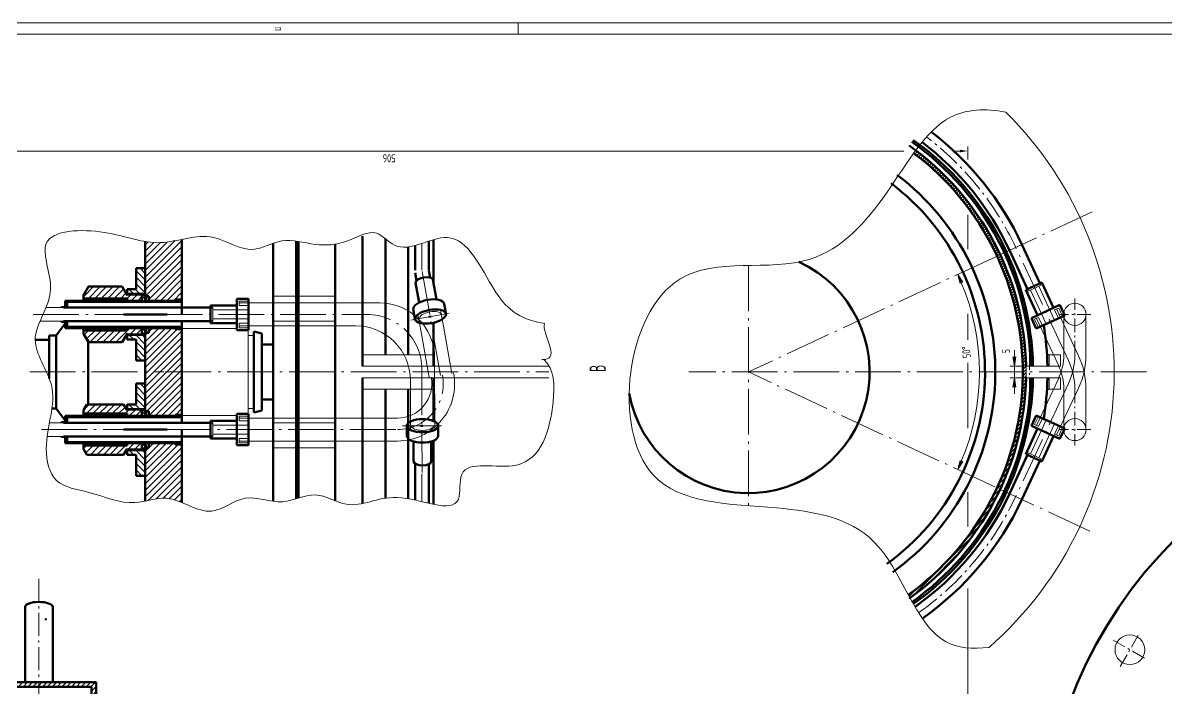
# Model space of a CAD drawing. Extents: x -414 to 4851, y -2165 to 1761.
# Drawn here: x 1320 to 1820, y -466 to -175 of the extents above; entities that cross this region are included whole.
import ezdxf
from ezdxf.enums import TextEntityAlignment as Align

# ---------------------------------------------------------------- set-up
doc = ezdxf.new("R2010")
doc.units = 0
for name, pattern in [('S-P10', [15, 10, -2, 1, -2]), ('S-P20', [27, 20, -3, 1, -3]), ('S-P6', [9.8, 6, -1.5, 0.8, -1.5])]:
    doc.linetypes.add(name, pattern=pattern)
for name, color, linetype, lineweight in [('1', 9, 'CONTINUOUS', 20), ('2', 2, 'CONTINUOUS', 50), ('DIM', 4, 'CONTINUOUS', 20), ('HATCH', 5, 'CONTINUOUS', 20)]:
    doc.layers.add(name, color=color, linetype=linetype, lineweight=lineweight)
doc.styles.add('SIMPLEX', font='simplex.shx', dxfattribs={"width": 0.7})
pattern_1 = [(315, (2235.960304667439, -57.69070978038405), (1.414213562373095, 1.414213562373095), [])]
pattern_2 = [(315, (2235.960304667439, -57.69070978038405), (0.7071067811865476, 0.7071067811865475), [])]
pattern_3 = [(315, (2235.960304667439, -7.290709780383963), (1.414213562373095, 1.414213562373095), [])]
pattern_4 = [(225, (2235.960304667439, -7.290709780383963), (1.414213562373095, -1.414213562373095), [])]
pattern_5 = [(315, (2235.960304667439, -7.290709780383963), (0.7071067811865476, 0.7071067811865475), [])]
pattern_6 = [(225, (2232.582306331256, 867.5315414522921), (1.414213562373095, -1.414213562373095), [])]
pattern_7 = [(225, (2232.582306331256, 867.5315414522921), (0.7071067811865475, -0.7071067811865476), [])]
pattern_8 = [(315, (2232.582306331256, 867.5315414522921), (0.7071067811865476, 0.7071067811865475), [])]
pattern_9 = [(225, (2232.582306331256, 867.5315414522921), (1.060660171779821, -1.060660171779821), [])]

# ---------------------------------------------------------------- blocks, each defined once
blk = doc.blocks.new('LEADR')
at = {"layer": 'DIM'}
for p, q in [((-1.170416226631389, 0.2000000000000028), (0, 0)), ((-0.9997944300187243, -0.0002412563466975826), (-1.170416226631389, 0.2000000000000028)), ((0, 0), (-1.170416226631389, -0.1999999999999886)), ((-0.4381870021173455, 0.07487712356459042), (-1.063684681848329, 0.07474016190496968)), ((0, 0), (-1, 0)), ((-1.170416226631389, -0.1999999999999886), (-0.9997944300187243, -0.0002412563466975826)), ((-0.4396274744967172, -0.07512327059271229), (-1.063870801763059, -0.07525989858129378))]:
    blk.add_line(p, q, dxfattribs=at)

msp = doc.modelspace()

# ---------------------------------------------------------------- hatches: boundary and pattern name
at = {"layer": 'HATCH'}
h = msp.add_hatch(dxfattribs=at)
h.set_pattern_fill('U', color=256, angle=225, style=0, pattern_type=0)
h.set_pattern_definition(pattern_7)
edge = h.paths.add_edge_path()
edge.add_line((1756.993777139139, -325.0267126279894), (1757.718255051511, -325.0267126279894))
edge.add_line((1757.718255051511, -325.0267126279894), (1758.494098744603, -325.0267126279894))
edge.add_arc((1637.019821632122, -327.5267126279894), 121.4999999999999, 361.1790087085996, 412.9647496018115)
edge.add_spline(control_points=[(1710.200031997259, -230.5375028626021), (1709.903880564073, -230.9375950345951), (1709.608839551864, -231.3414237011779), (1709.31473702662, -231.7486086161524)], knot_values=[407.4396525970543, 407.4396525970543, 407.4396525970543, 407.4396525970543, 408.8819799754554, 408.8819799754554, 408.8819799754554, 408.8819799754554], degree=3, periodic=0)
edge.add_arc((1637.019821632121, -327.5267126279894), 120, 361.1937484371411, 412.95388417549015, ccw=False)
h = msp.add_hatch(dxfattribs=at)
h.set_pattern_fill('U', color=256, scale=2, angle=225, style=0, pattern_type=0)
h.set_pattern_definition(pattern_6)
edge = h.paths.add_edge_path()
edge.add_spline(control_points=[(1389.214449979675, -269.4890207308564), (1386.039168036514, -270.1203890768863), (1380.533397559592, -271.2921548996997), (1375.426069634265, -270.8290828595743), (1373.214449979675, -270.4556374863225)], knot_values=[1083.200041457041, 1083.200041457041, 1083.200041457041, 1083.200041457041, 1092.685870930931, 1099.873675508591, 1099.873675508591, 1099.873675508591, 1099.873675508591], degree=3, periodic=0)
edge.add_line((1373.214449979674, -270.4556374863225), (1373.214449979675, -294.3267126279909))
edge.add_line((1373.214449979675, -294.3267126279909), (1374.714449979675, -294.3267126279909))
edge.add_line((1374.714449979675, -294.3267126279909), (1374.714449979675, -296.3267126279902))
edge.add_line((1374.714449979675, -296.3267126279902), (1386.214449979675, -296.3267126279895))
edge.add_line((1386.214449979675, -296.3267126279895), (1386.214449979675, -295.8267126279895))
edge.add_line((1386.214449979675, -295.8267126279895), (1389.214449979675, -295.8267126279895))
edge.add_line((1389.214449979675, -295.8267126279895), (1389.214449979675, -269.4890207308564))
h = msp.add_hatch(dxfattribs=at)
h.set_pattern_fill('U', color=256, scale=2, angle=315, style=0, pattern_type=0)
h.set_pattern_definition(pattern_3)
h.paths.add_polyline_path([(1369.214449979675, -291.32671262799), (1365.214449979675, -291.32671262799), (1365.214449979675, -293.8907126279898), (1366.714449979675, -293.8907126279898), (1366.714449979675, -293.32671262799), (1371.714449979675, -293.32671262799), (1371.714449979675, -293.8907126279898), (1373.214449979675, -293.8907126279898), (1373.214449979675, -282.1267126279897), (1369.214449979675, -282.1267126279897)])
h = msp.add_hatch(dxfattribs=at)
h.set_pattern_fill('U', color=256, scale=2, angle=225, style=0, pattern_type=0)
h.set_pattern_definition(pattern_4)
h.paths.add_polyline_path([(1346.214449979675, -293.8767126279897), (1346.214449979675, -295.3267126279923), (1365.214449979675, -295.3267126279909), (1365.214449979675, -296.3267126279909), (1371.714449979675, -296.3267126279909), (1371.714449979675, -293.32671262799), (1366.714449979675, -293.32671262799), (1366.714449979675, -293.8907126279898), (1365.214449979675, -293.8907126279898), (1365.214449979675, -293.8767126279897), (1363.087139582817, -290.1921029371631), (1348.341760376532, -290.1921029371631)])
h = msp.add_hatch(dxfattribs=at)
h.set_pattern_fill('U', color=256, angle=315, style=0, pattern_type=0)
h.set_pattern_definition(pattern_5)
h.paths.add_polyline_path([(1371.714449979675, -296.3267126279909), (1373.214449979675, -296.3267126279904), (1373.214449979675, -293.8907126279898), (1371.714449979675, -293.8907126279898)])
h = msp.add_hatch(dxfattribs=at)
h.set_pattern_fill('U', color=256, angle=315, style=0, pattern_type=0)
h.set_pattern_definition(pattern_8)
h.paths.add_polyline_path([(1336.636267656207, -299.3267126279895), (1339.097420162307, -299.3267126279895), (1339.097420162307, -296.8267126279923), (1338.102610228277, -296.8267126279923), (1338.102610228277, -297.3267126279895), (1338.597420162308, -297.3267126279895), (1338.597420162307, -298.8267126279895), (1336.636267656207, -298.8267126279895)])
h = msp.add_hatch(dxfattribs=at)
h.set_pattern_fill('U', color=256, angle=225, style=0, pattern_type=0)
h.set_pattern_definition(pattern_7)
h.paths.add_polyline_path([(1386.214449979675, -296.3267126279895), (1338.102610228277, -296.3267126279923), (1338.102610228277, -296.8267126279923), (1389.214449979675, -296.8267126279895), (1389.214449979675, -295.8267126279895), (1386.214449979675, -295.8267126279895)])
h = msp.add_hatch(dxfattribs=at)
h.set_pattern_fill('U', color=256, angle=315, style=0, pattern_type=0)
h.set_pattern_definition(pattern_8)
h.paths.add_polyline_path([(1338.102610228277, -307.8267126279864), (1339.097420162307, -307.8267126279864), (1339.097420162307, -305.3267126279891), (1336.636267656207, -305.3267126279891), (1336.636267656207, -305.8267126279891), (1338.597420162308, -305.8267126279891), (1338.597420162307, -307.3267126279891), (1338.102610228277, -307.3267126279891)])
h = msp.add_hatch(dxfattribs=at)
h.set_pattern_fill('U', color=256, angle=225, style=0, pattern_type=0)
h.set_pattern_definition(pattern_7)
h.paths.add_polyline_path([(1386.214449979675, -308.8267126279891), (1389.214449979675, -308.8267126279895), (1389.214449979675, -307.8267126279895), (1338.102610228277, -307.8267126279864), (1338.102610228277, -308.3267126279864), (1386.214449979675, -308.3267126279891)])
h = msp.add_hatch(dxfattribs=at)
h.set_pattern_fill('U', color=256, scale=2, angle=225, style=0, pattern_type=0)
h.set_pattern_definition(pattern_4)
h.paths.add_polyline_path([(1346.214449979675, -309.3267126279873), (1346.214449979675, -310.7767126279898), (1348.341760376532, -314.4613223188164), (1363.087139582817, -314.4613223188164), (1365.214449979675, -310.7767126279898), (1365.214449979675, -310.7627126279892), (1366.714449979675, -310.7627126279892), (1366.714449979675, -311.3267126279895), (1371.714449979675, -311.3267126279895), (1371.714449979675, -308.3267126279886), (1365.214449979675, -308.3267126279882), (1365.214449979675, -309.3267126279882)])
h = msp.add_hatch(dxfattribs=at)
h.set_pattern_fill('U', color=256, angle=315, style=0, pattern_type=0)
h.set_pattern_definition(pattern_5)
h.paths.add_polyline_path([(1371.714449979675, -310.7627126279892), (1373.214449979675, -310.7627126279892), (1373.214449979675, -308.3267126279886), (1371.714449979675, -308.3267126279886)])
h = msp.add_hatch(dxfattribs=at)
h.set_pattern_fill('U', color=256, scale=2, angle=225, style=0, pattern_type=0)
h.set_pattern_definition(pattern_6)
h.paths.add_polyline_path([(1373.214449979675, -344.726712627991), (1374.714449979675, -344.726712627991), (1374.714449979675, -346.7267126279903), (1386.214449979675, -346.7267126279896), (1386.214449979675, -346.2267126279896), (1389.214449979675, -346.2267126279896), (1389.214449979675, -308.8267126279895), (1386.214449979675, -308.8267126279891), (1386.214449979675, -308.3267126279891), (1374.714449979675, -308.3267126279884), (1374.714449979675, -310.3267126279886), (1373.214449979675, -310.3267126279886)])
h = msp.add_hatch(dxfattribs=at)
h.set_pattern_fill('U', color=256, scale=2, angle=315, style=0, pattern_type=0)
h.set_pattern_definition(pattern_3)
h.paths.add_polyline_path([(1373.214449979675, -311.3267126279895), (1372.490247845373, -311.3267126279895), (1366.714449979675, -311.3267126279895), (1366.714449979675, -310.7627126279892), (1365.222532883443, -310.7627126279892), (1365.214449979675, -310.7767126279898), (1365.214449979675, -311.3267126279895), (1365.214449979675, -313.3267126279895), (1369.214449979675, -313.3267126279895), (1369.214449979675, -322.5267126279898), (1373.214449979675, -322.5267126279898)])
h = msp.add_hatch(dxfattribs=at)
h.set_pattern_fill('U', color=256, angle=225, style=0, pattern_type=0)
h.set_pattern_definition(pattern_7)
edge = h.paths.add_edge_path()
edge.add_spline(control_points=[(1706.974221910407, -425.0273889420816), (1707.215216232494, -425.4713339034531), (1707.456404968771, -425.9137077039875), (1707.698063984242, -426.3540168410207)], knot_values=[70.7938618828928, 70.7938618828928, 70.7938618828928, 70.7938618828928, 72.20760054889509, 72.20760054889509, 72.20760054889509, 72.20760054889509], degree=3, periodic=0)
edge.add_arc((1637.019821632122, -327.5267126279898), 121.4999999999999, 305.5711817707261, 358.8209912913991)
edge.add_line((1758.494098744603, -330.0267126279925), (1758.494098744603, -325.0267126279894))
edge.add_line((1758.494098744603, -325.0267126279894), (1757.911985677555, -325.0267126279894))
edge.add_line((1757.911985677555, -325.0267126279894), (1756.99377713914, -325.0267126279894))
edge.add_arc((1637.019821632121, -327.5267126279894), 120, 305.65853376841056, 361.1937484371411, ccw=False)
h = msp.add_hatch(dxfattribs=at)
h.set_pattern_fill('U', color=256, scale=2, angle=315, style=0, pattern_type=0)
h.set_pattern_definition(pattern_1)
h.paths.add_polyline_path([(1369.214449979675, -341.7267126279901), (1365.214449979675, -341.7267126279901), (1365.214449979675, -344.2907126279899), (1366.714449979675, -344.2907126279899), (1366.714449979675, -343.7267126279901), (1371.714449979675, -343.7267126279901), (1371.714449979675, -344.2907126279899), (1373.214449979675, -344.2907126279899), (1373.214449979675, -332.5267126279898), (1369.214449979675, -332.5267126279898)])
h = msp.add_hatch(dxfattribs=at)
h.set_pattern_fill('U', color=256, scale=2, angle=225, style=0, pattern_type=0)
h.set_pattern_definition(pattern_6)
h.paths.add_polyline_path([(1346.214449979675, -344.2767126279898), (1346.214449979675, -345.7267126279924), (1365.214449979675, -345.726712627991), (1365.214449979675, -346.726712627991), (1371.714449979675, -346.7267126279905), (1371.714449979675, -343.7267126279901), (1366.714449979675, -343.7267126279901), (1366.714449979675, -344.2907126279899), (1365.214449979675, -344.2907126279899), (1365.214449979675, -344.2767126279898), (1363.742143463212, -341.7266029371629), (1347.686756496136, -341.7266029371629)])
h = msp.add_hatch(dxfattribs=at)
h.set_pattern_fill('U', color=256, angle=315, style=0, pattern_type=0)
h.set_pattern_definition(pattern_2)
h.paths.add_polyline_path([(1371.714449979675, -346.726712627991), (1373.214449979674, -346.7267126279905), (1373.214449979674, -344.2907126279899), (1371.714449979675, -344.2907126279899)])
h = msp.add_hatch(dxfattribs=at)
h.set_pattern_fill('U', color=256, angle=315, style=0, pattern_type=0)
h.set_pattern_definition(pattern_8)
h.paths.add_polyline_path([(1338.102610228277, -347.7267126279896), (1338.597420162307, -347.7267126279896), (1338.597420162307, -349.2267126279896), (1336.636267656207, -349.2267126279896), (1336.636267656207, -349.7267126279896), (1339.097420162307, -349.7267126279896), (1339.097420162307, -347.2267126279924), (1338.102610228277, -347.2267126279924)])
h = msp.add_hatch(dxfattribs=at)
h.set_pattern_fill('U', color=256, angle=225, style=0, pattern_type=0)
h.set_pattern_definition(pattern_7)
h.paths.add_polyline_path([(1386.214449979675, -346.7267126279896), (1338.102610228277, -346.7267126279924), (1338.102610228277, -347.2267126279924), (1389.214449979675, -347.2267126279896), (1389.214449979675, -346.2267126279896), (1386.214449979675, -346.2267126279896)])
h = msp.add_hatch(dxfattribs=at)
h.set_pattern_fill('U', color=256, angle=225, style=0, pattern_type=0)
h.set_pattern_definition(pattern_7)
h.paths.add_polyline_path([(1338.597420162307, -357.7267126279896), (1338.102610228277, -357.7267126279892), (1338.102610228277, -358.2267126279864), (1339.097420162307, -358.2267126279864), (1339.097420162307, -355.7267126279892), (1336.636267656207, -355.7267126279892), (1336.636267656207, -356.2267126279892), (1338.597420162307, -356.2267126279892)])
h = msp.add_hatch(dxfattribs=at)
h.set_pattern_fill('U', color=256, angle=225, style=0, pattern_type=0)
h.set_pattern_definition(pattern_7)
h.paths.add_polyline_path([(1338.102610228277, -358.7267126279864), (1386.214449979675, -358.7267126279892), (1386.214449979675, -359.2267126279892), (1389.214449979675, -359.2267126279896), (1389.214449979675, -358.2267126279896), (1338.102610228277, -358.2267126279864)])
h = msp.add_hatch(dxfattribs=at)
h.set_pattern_fill('U', color=256, scale=2, angle=225, style=0, pattern_type=0)
h.set_pattern_definition(pattern_6)
h.paths.add_polyline_path([(1347.686756496136, -363.7268223188164), (1363.742143463212, -363.7268223188164), (1365.214449979675, -361.1767126279899), (1365.214449979675, -361.1627126279893), (1369.101144033146, -361.1627126279893), (1371.714449979675, -361.1627126279893), (1371.714449979675, -358.7267126279883), (1365.214449979675, -358.7267126279883), (1365.214449979675, -359.7267126279883), (1346.214449979675, -359.7267126279874), (1346.214449979675, -361.1767126279899)])
h = msp.add_hatch(dxfattribs=at)
h.set_pattern_fill('U', color=256, angle=315, style=0, pattern_type=0)
h.set_pattern_definition(pattern_2)
h.paths.add_polyline_path([(1371.714449979675, -361.1627126279893), (1373.214449979675, -361.1627126279893), (1373.214449979675, -358.7267126279887), (1371.714449979675, -358.7267126279887)])
h = msp.add_hatch(dxfattribs=at)
h.set_pattern_fill('U', color=256, scale=2, angle=225, style=0, pattern_type=0)
h.set_pattern_definition(pattern_6)
edge = h.paths.add_edge_path()
edge.add_line((1389.214449979675, -359.2267126279897), (1386.214449979675, -359.2267126279892))
edge.add_line((1386.214449979675, -359.2267126279892), (1386.214449979675, -358.7267126279892))
edge.add_line((1386.214449979675, -358.7267126279892), (1374.714449979675, -358.7267126279885))
edge.add_line((1374.714449979675, -358.7267126279885), (1374.714449979675, -360.7267126279887))
edge.add_line((1374.714449979675, -360.7267126279887), (1373.214449979675, -360.7267126279887))
edge.add_line((1373.214449979675, -360.7267126279887), (1373.214449979675, -383.9759420050554))
edge.add_spline(control_points=[(1373.214449979676, -383.9759420050552), (1376.302972669084, -383.3323518487233), (1381.707334090508, -381.9672914928148), (1387.002436189848, -383.7642877307058), (1389.214449979675, -384.6646815944467)], knot_values=[876.2058236806216, 876.2058236806216, 876.2058236806216, 876.2058236806216, 885.5563283723311, 892.3780062813946, 892.3780062813946, 892.3780062813946, 892.3780062813946], degree=3, periodic=0)
edge.add_line((1389.214449979675, -384.6646815944467), (1389.214449979675, -359.2267126279897))
h = msp.add_hatch(dxfattribs=at)
h.set_pattern_fill('U', color=256, scale=2, angle=315, style=0, pattern_type=0)
h.set_pattern_definition(pattern_1)
h.paths.add_polyline_path([(1373.214449979675, -361.7267126279896), (1372.490247845372, -361.7267126279896), (1366.714449979675, -361.7267126279896), (1366.714449979675, -361.1627126279893), (1365.222532883443, -361.1627126279893), (1365.214449979675, -361.1767126279899), (1365.214449979675, -361.7267126279896), (1365.214449979675, -363.7267126279896), (1369.214449979675, -363.7267126279896), (1369.214449979675, -372.9267126279899), (1373.214449979675, -372.9267126279899)])
h = msp.add_hatch(dxfattribs=at)
h.set_pattern_fill('U', color=256, scale=1.5, angle=225, style=0, pattern_type=0)
h.set_pattern_definition(pattern_9)
h.paths.add_polyline_path([(1289.701967580527, -465.3252707607792), (1326.701967580527, -465.3252707607792), (1326.701967580527, -463.3252707607792), (1301.701967580527, -463.3252707607792), (1301.701967580527, -452.8252707607792), (1289.701967580527, -452.8252707607792)])
h = msp.add_hatch(dxfattribs=at)
h.set_pattern_fill('U', color=256, scale=1.5, angle=225, style=0, pattern_type=0)
h.set_pattern_definition(pattern_9)
h.paths.add_polyline_path([(1349.701967580527, -523.8252707607796), (1351.701967580527, -523.8252707607796), (1351.701967580527, -463.3252707607796), (1326.701967580527, -463.3252707607792), (1326.701967580527, -465.3252707607792), (1349.701967580527, -465.3252707607792)])

# ---------------------------------------------------------------- linework, layer by layer
at = {"layer": '1', "linetype": 'S-P20'}
for p, q in [((1787.438561445231, -257.3853023231129), (1746.679919250879, -276.3913693143384)), ((1494.214449979675, -283.0267126279894), (1494.214449979675, -271.283158555995)), ((1777.016526290386, -322.5106103894975), (1753.933526159849, -273.0089568634392)), ((1745.480395992643, -276.9507161957888), (1637.019821632121, -327.5267126279894)), ((1502.353786558325, -329.0240897405581), (1494.260516776469, -283.6053566628686)), ((1637.019821632121, -280.9349656806837), (1637.019821632121, -386.0607001962164)), ((1324.200437062144, -302.3267126279895), (1470.190773891235, -302.3267126279895)), ((1489.337818787957, -304.7818601617871), (1506.200372305878, -301.8085370129372)), ((1322.735576779469, -327.5267126279894), (1381.404549416493, -327.5267126279894)), ((1382.093707780343, -327.5267126279894), (1549.777317237441, -327.5267126279894)), ((1494.190737337153, -326.2848247472077), (1494.269563860071, -371.4490496567621)), ((1757.750540520406, -327.5267126279894), (1611.019821632121, -327.5267126279894)), ((1744.786000349133, -377.7789070538327), (1637.019821632121, -327.5267126279894)), ((1811.18484204872, -327.5267126279894), (1757.976556615346, -327.5267126279894)), ((1777.016526290386, -332.5428148664821), (1753.933526159849, -382.0444683925396)), ((1327.751173054453, -352.7267126279896), (1483.529701894878, -352.7267126279896)), ((1485.672586351826, -351.0318826386008), (1502.795271938271, -351.0318826386008)), ((1494.214449979675, -372.0267126279894), (1494.214449979675, -384.2725274230845)), ((1786.37015549768, -397.1699170575055), (1746.638043094738, -378.6425287693385))]:
    msp.add_line(p, q, dxfattribs=at)
at = {"layer": '1'}
for p, q in [((1764.976015034523, -289.5910459253726), (1759.538168312303, -292.1267554958165)), ((1764.069707247487, -290.0136641871129), (1770.960399156588, -304.7908006732785)), ((1764.571155053197, -288.7228208935801), (1764.976015034524, -289.5910459253726)), ((1369.146445972667, -293.8907126279898), (1365.214449979675, -293.8907126279898)), ((1371.714449979675, -293.8907126279898), (1369.686403106069, -293.8907126279898)), ((1759.137520097655, -291.2675626268117), (1759.538168312303, -292.1267554958165)), ((1760.44447609934, -291.7041372340761), (1767.335168008441, -306.4812737202408)), ((1401.739909030693, -299.3267126279891), (1402.687923470483, -299.3267126279891)), ((1402.687923470483, -305.3267126279891), (1402.687923470483, -299.3267126279891)), ((1414.287923470484, -296.4767126279896), (1418.287923470484, -296.4767126279896)), ((1414.287923470483, -298.4767126279896), (1414.287923470484, -296.4767126279896)), ((1414.287923470483, -297.3267126279895), (1475.779041652668, -297.3267126279891)), ((1414.287923470483, -298.4767126279896), (1418.287923470483, -298.4767126279896)), ((1772.759211089716, -299.5384892174295), (1770.946595515642, -300.3837257409111)), ((1771.852903302679, -299.9611074791708), (1781.402749836217, -320.4408194601472)), ((1772.759211089716, -299.5384892174295), (1774.449684136678, -303.1637203655762)), ((1402.687923470483, -300.3267126279891), (1418.287923470483, -300.3267126279891)), ((1402.687923470483, -304.3267126279891), (1418.287923470483, -304.3267126279891)), ((1492.495777188749, -302.2033590875246), (1493.747318368231, -309.2269004124507)), ((1502.340698150996, -300.4490697023009), (1503.592239330479, -307.4726110272275)), ((1763.968025555461, -303.6378863563148), (1762.155409981387, -304.4831228797955)), ((1762.155409981387, -304.4831228797955), (1763.84588302835, -308.1083540279421)), ((1763.061717768424, -304.0605046180551), (1772.620933523258, -324.5603089589411)), ((1763.968025555461, -303.6378863563148), (1765.658498602423, -307.2631175044614)), ((1770.946595515642, -300.3837257409111), (1772.637068562605, -304.0089568890578)), ((1774.963238847342, -319.9276597535215), (1774.963238847342, -302.3267126279895)), ((1784.663238847342, -319.9054902872556), (1784.663238847342, -302.3267126279895)), ((1413.287923470484, -308.5267126279898), (1389.214449979675, -308.5267126279898)), ((1401.729943141713, -305.3267126279891), (1402.687923470483, -305.3267126279891)), ((1414.287923470483, -308.1767126279894), (1414.287923470483, -306.1767126279894)), ((1414.287923470483, -306.1767126279894), (1418.287923470483, -306.1767126279894)), ((1414.287923470483, -307.3267126279895), (1465.199492930911, -307.3267126279895)), ((1414.287923470483, -308.1767126279894), (1418.287923470483, -308.1767126279894)), ((1418.214449979675, -327.5267126279894), (1418.214449979675, -309.1767126279894)), ((1497.431326077202, -329.9012344331697), (1493.747318368231, -309.2269004124507)), ((1507.276247039449, -328.1469450479465), (1503.592239330479, -307.4726110272275)), ((1369.101144033147, -310.7627126279892), (1365.214449979675, -310.7627126279892)), ((1371.714449979675, -310.7627126279892), (1369.127111263087, -310.7627126279892)), ((1420.714449979675, -311.5267126279898), (1418.214449979675, -311.5267126279898)), ((1499.833443065344, -352.4754504818222), (1499.779005098587, -321.2848247472082)), ((1418.214449979675, -327.5267126279894), (1418.214449979675, -345.8767126279897)), ((1489.236410236553, -352.4578052372392), (1489.19945637683, -331.2848247472091)), ((1763.061717768424, -350.9929206379245), (1772.620933523258, -330.4931162970386)), ((1771.852903302679, -355.0923177768088), (1781.402749836217, -334.6126057958325)), ((1774.963238847341, -335.1257655024581), (1774.963238847342, -352.7267126279901)), ((1784.663238847342, -335.1479349687231), (1784.663238847342, -352.7267126279901)), ((1369.146445972667, -344.2907126279899), (1365.214449979675, -344.2907126279899)), ((1371.714449979675, -344.2907126279899), (1369.686403106069, -344.2907126279899)), ((1420.714449979675, -343.5267126279889), (1418.214449979675, -343.5267126279889)), ((1413.287923470484, -346.5267126279894), (1389.214449979675, -346.5267126279894)), ((1401.739909030693, -349.7267126279892), (1402.687923470483, -349.7267126279892)), ((1402.687923470483, -355.7267126279892), (1402.687923470483, -349.7267126279892)), ((1414.287923470484, -346.8767126279897), (1418.287923470484, -346.8767126279897)), ((1414.287923470483, -348.8767126279897), (1414.287923470484, -346.8767126279897)), ((1414.287923470483, -347.7267126279896), (1483.529701894878, -347.7267126279896)), ((1414.287923470483, -348.8767126279897), (1418.287923470483, -348.8767126279897)), ((1760.44447609934, -363.3492880219035), (1767.335168008441, -348.5721515357388)), ((1762.155409981387, -350.5703023761832), (1763.84588302835, -346.9450712280366)), ((1763.968025555461, -351.4155388996649), (1765.658498602423, -347.7903077515182)), ((1402.687923470483, -350.7267126279892), (1418.287923470483, -350.7267126279892)), ((1402.687923470483, -354.7267126279892), (1418.287923470483, -354.7267126279892)), ((1763.968025555461, -351.4155388996649), (1762.155409981387, -350.5703023761832)), ((1764.069707247487, -365.0397610688667), (1770.960399156588, -350.2626245827012)), ((1770.946595515642, -354.6696995150685), (1772.637068562605, -351.0444683669218)), ((1772.759211089716, -355.5149360385492), (1770.946595515642, -354.6696995150685)), ((1772.759211089716, -355.5149360385492), (1774.449684136678, -351.8897048904034)), ((1401.729943141713, -355.7267126279892), (1402.687923470483, -355.7267126279892)), ((1414.287923470483, -358.5767126279895), (1414.287923470483, -356.5767126279895)), ((1414.287923470483, -356.5767126279895), (1418.287923470483, -356.5767126279895)), ((1414.287923470483, -357.7267126279896), (1483.529701894878, -357.7267126279896)), ((1414.287923470483, -358.5767126279895), (1418.287923470483, -358.5767126279895)), ((1369.101144033146, -361.1627126279893), (1365.214449979675, -361.1627126279893)), ((1371.714449979675, -361.1627126279893), (1369.127111263086, -361.1627126279893)), ((1759.137520097655, -363.7858626291679), (1759.538168312303, -362.9266697601631)), ((1764.976015034523, -365.4623793306071), (1759.538168312303, -362.9266697601631)), ((1764.571155053197, -366.3306043623995), (1764.976015034524, -365.4623793306071))]:
    msp.add_line(p, q, dxfattribs=at)
at = {"layer": '1', "color": 2}
for p, q in [((1429.214449979675, -294.3267126279895), (1439.214449979675, -294.3267126279895)), ((1440.214449979675, -294.3267126279895), (1456.214449979675, -294.3267126279895)), ((1329.776885825253, -299.3267126279895), (1354.214449979675, -299.3267126279895)), ((1336.636267656207, -298.8267126279895), (1338.597420162307, -298.8267126279895)), ((1356.214449979675, -299.32671262799), (1402.687923470483, -299.3267126279895)), ((1327.127436093478, -305.3267126279891), (1354.214449979675, -305.3267126279891)), ((1336.636267656207, -305.8267126279891), (1338.597420162307, -305.8267126279891)), ((1429.214449979675, -305.3267126279895), (1439.214449979675, -305.3267126279895)), ((1440.214449979675, -305.3267126279895), (1456.214449979675, -305.3267126279895)), ((1468.214449979675, -320.0267126279894), (1499.214449979675, -320.0267126279894)), ((1468.214449979675, -325.0267126279894), (1549.777317237441, -325.0267126279894)), ((1767.795928012453, -325.0267126279894), (1761.994819131621, -325.0267126279894)), ((1468.214449979675, -330.0267126279894), (1549.777317237441, -330.0267126279894)), ((1767.795928012453, -330.0267126279894), (1761.994819131621, -330.0267126279894)), ((1468.214449979675, -335.0267126279894), (1499.214449979675, -335.0267126279894)), ((1331.276817750288, -349.7267126279896), (1354.214449979675, -349.7267126279896)), ((1336.636267656207, -349.2267126279896), (1338.597420162307, -349.2267126279896)), ((1356.214449979675, -349.7267126279901), (1402.687923470483, -349.7267126279896)), ((1429.214449979675, -349.7267126279896), (1439.214449979675, -349.7267126279896)), ((1440.214449979675, -349.7267126279896), (1456.214449979675, -349.7267126279896)), ((1330.269443604717, -355.7267126279892), (1354.214449979675, -355.7267126279892)), ((1336.636267656207, -356.2267126279892), (1338.597420162307, -356.2267126279892)), ((1429.214449979675, -360.7267126279896), (1439.214449979675, -360.7267126279896)), ((1440.214449979675, -360.7267126279896), (1456.214449979675, -360.7267126279896))]:
    msp.add_line(p, q, dxfattribs=at)
at = {"layer": '1', "linetype": 'S-P6'}
for p, q in [((1779.813238847342, -319.9276597535215), (1779.813238847342, -295.3267126279895)), ((1786.813238847342, -302.3267126279895), (1772.813238847342, -302.3267126279895)), ((1760.019821632121, -320.5267126279894), (1760.019821632121, -334.5267126279894)), ((1779.813238847342, -335.1257655024572), (1779.813238847342, -359.7267126279901)), ((1786.813238847342, -352.7267126279901), (1772.813238847342, -352.7267126279901)), ((1796.520184997881, -444.8252707607796), (1811.242616862216, -453.3252707607796)), ((1799.631400930048, -456.4364866929475), (1808.131400930048, -441.7140548286118))]:
    msp.add_line(p, q, dxfattribs=at)
at = {"layer": '1', "color": 2, "linetype": 'S-P20'}
for p, q in [((1773.519821632121, -320.0267126279894), (1767.604621666428, -320.0267126279894)), ((1768.519821632121, -320.0267126279894), (1768.519821632121, -325.0267126279894)), ((1773.519821632121, -320.0267126279894), (1773.519821632121, -325.0267126279894)), ((1773.519821632121, -325.0267126279894), (1758.494098744603, -325.0267126279894)), ((1758.494098744603, -325.0267126279894), (1758.494098744603, -330.0267126279894)), ((1773.519821632121, -330.0267126279894), (1758.494098744603, -330.0267126279894)), ((1768.519821632121, -330.0267126279894), (1768.519821632121, -335.0267126279894)), ((1773.519821632121, -330.0267126279894), (1773.519821632121, -335.0267126279894)), ((1773.519821632121, -335.0267126279894), (1767.604621666428, -335.0267126279894))]:
    msp.add_line(p, q, dxfattribs=at)
at = {"layer": '1', "linetype": 'S-P10'}
msp.add_line((1326.701967580527, -417.9675374301294), (1326.701967580527, -473.4646810588295), dxfattribs=at)
at = {"layer": '1'}
for centre, radius in [((1779.813238847342, -302.3267126279902), 4.85), ((1779.813238847342, -352.7267126279899), 4.85), ((1803.881400930049, -449.0752707607799), 6.5)]:
    msp.add_circle(centre, radius, dxfattribs=at)
for centre, radius, start, end in [((1637.019821632122, -327.5267126279891), 160, 311.1440420148082, 45.30512122197526), ((1475.779041652668, -321.3267126279891), 24, 0.09999999999833697, 90), ((1465.199492930911, -331.3267126279895), 24, 0.09999999999745768, 90), ((1749.963238847343, -319.9276597535213), 25, 334.9999999999999, 0), ((1749.963238847343, -319.9276597535222), 29.85, 334.9999999999999, 0), ((1749.863238847342, -319.9054902872563), 34.8, 335, 0), ((1749.963238847342, -335.1257655024588), 25, 0, 25.00000000000015), ((1749.963238847343, -335.1257655024579), 29.85, 0, 25.00000000000015), ((1749.863238847342, -335.1479349687238), 34.8, 0, 25.00000000000047), ((1483.529701894878, -332.7267126279892), 25, 270, 11.10362063813704), ((1483.529701894878, -332.7267126279892), 15, 270, 11.10362063813856)]:
    msp.add_arc(centre, radius, start, end, dxfattribs=at)
at = {"layer": '1', "linetype": 'S-P10'}
for start, end in [(24.99999999999959, 52.86228942995674), (305.2511274735534, 334.9999999999998)]:
    msp.add_arc((1637.019821632122, -327.5267126279891), 129, start, end, dxfattribs=at)
at = {"layer": '1', "linetype": 'S-P20'}
for centre, radius, start, end in [((1470.190773891235, -326.3267126279895), 24, 0.0999999999999357, 90), ((1483.529701894878, -332.7267126279892), 20, 270, 11.1036206381376)]:
    msp.add_arc(centre, radius, start, end, dxfattribs=at)
at = {"layer": '1', "extrusion": (0, 0, -1)}
msp.add_ellipse((1497.976797567439, -303.2585751171966), major_axis=(-4.776317602109202, -0.8421936616846066), ratio=0.422680412371172, start_param=0, end_param=3.141592653589793, dxfattribs=at)
at = {"layer": '1'}
msp.add_ellipse((1494.444835304029, -351.0318826386008), major_axis=(-4.849999999999994, 2.672703367217335e-15), ratio=0.422680412371172, start_param=0, end_param=3.141592653589793, dxfattribs=at)
for points, knots in [([(1742.292509512798, -448.0159701839041), (1735.088818524859, -448.8958888153595), (1711.906947310176, -447.3297319099249), (1699.959932187288, -394.4603786710315), (1646.418452064824, -385.0950177618276), (1573.220378265347, -385.6088304317484), (1587.645637801319, -267.3414029686289), (1664.184615341491, -288.8552408152129), (1698.585901597201, -250.9387851167883), (1719.160487120539, -212.8318455013904), (1740.602928140225, -212.2051877278872), (1749.552808382608, -213.7887379097364)], [23.52983073091465, 23.52983073091465, 23.52983073091465, 23.52983073091465, 44.76057002381544, 98.71944565028419, 143.5841640605693, 199.6415886267657, 285.9418297041582, 343.6557780342865, 388.2229703353619, 431.2787072986436, 458.1224132950543, 458.1224132950543, 458.1224132950543, 458.1224132950543]), ([(1547.85107091066, -306.3203442610813), (1547.847356041759, -306.3319215050567), (1546.461299280259, -310.7491910075889), (1555.595224434672, -322.3298989060447), (1546.147689694142, -322.0124820253275), (1547.442550774311, -321.9979949342126), (1548.626098826954, -322.0534356195892), (1547.278274086982, -321.8571210217603), (1547.466943488721, -322.0193024341713), (1552.293537535883, -326.168273239666), (1552.448551489515, -345.2528821152134), (1543.857689388942, -375.652964856755), (1508.646605335029, -363.9635017319758), (1513.15312613859, -392.9754165356187), (1482.386230153784, -376.7741060906008), (1463.989866095795, -389.5024165698653), (1447.413321815218, -378.3342506679603), (1432.757390668055, -387.163431468209), (1416.810973763477, -379.238371869001), (1400.932749122967, -393.4182012199519), (1384.822465196743, -379.5378836118132), (1366.293113080179, -387.2462531676272), (1351.004790751817, -379.7472659570615), (1332.387272657587, -377.5923490069565), (1327.559933940173, -355.7611864817902), (1337.687669636159, -335.413126099719), (1319.184804968302, -312.5918166507724), (1336.948320007557, -293.623354325661), (1322.451358075034, -265.5259620869008), (1357.696447525676, -264.5360550554722), (1378.503364624317, -274.3725209325255), (1401.676795691603, -264.3600586843938), (1418.682150032223, -277.4041516612704), (1433.224423365936, -267.8681511749116), (1447.393188089461, -272.6334622384632), (1461.149973655271, -271.6883229568909), (1473.750964291377, -263.5043202656404), (1485.27238648789, -278.1838844693145), (1510.316268094484, -259.1164658229648), (1524.983793094361, -293.7458567193264), (1535.759918429947, -304.2191803569451), (1547.870060771274, -306.3605067030815), (1547.885041577117, -306.3631495490447)], [647.1598193916437, 647.1598193916437, 647.1598193916437, 647.1598193916437, 647.2011386816893, 662.8652326193741, 663.9848056516398, 665.1043786839056, 665.477575671646, 666.2239606816491, 666.2239606816491, 666.2239606816491, 685.3181933074591, 717.2431057061231, 741.4771900930434, 752.3954006776212, 779.2756121932321, 801.4951971549876, 815.8998715864722, 830.391655728913, 846.8797532713654, 862.4723785384074, 883.0275015896852, 896.9609687085157, 917.6043393333056, 932.7163322380566, 947.2241413200995, 975.2852194603286, 996.2851158923767, 1019.29194863928, 1039.517757549409, 1065.353851780932, 1090.387846034701, 1113.633737700153, 1131.577082057312, 1144.80237833619, 1159.433145337786, 1173.692702292916, 1186.817713249179, 1196.234825082714, 1219.614952747005, 1250.255983575965, 1276.852224907708, 1276.885142767211, 1276.885142767211, 1276.885142767211, 1276.885142767211])]:
    msp.add_open_spline(points, degree=3, knots=knots, dxfattribs=at)
at = {"layer": '2'}
for p, q in [((1389.214449979675, -269.4890207308561), (1389.214449979675, -302.3267126279895)), ((1468.214449979675, -268.0267126279894), (1468.214449979675, -325.0267126279894)), ((1478.214449979675, -269.2503186810443), (1478.214449979675, -320.0267126279894)), ((1499.214449979675, -269.6522380539698), (1499.214449979675, -288.1063843816103)), ((1373.214449979675, -270.455637486323), (1373.214449979675, -296.3267126279904)), ((1429.214449979675, -271.2007388369391), (1429.214449979675, -384.1171821376272)), ((1439.214449979675, -270.2347693103682), (1439.214449979675, -382.9810504724212)), ((1440.214449979675, -270.3866795098445), (1440.214449979675, -382.6715713986198)), ((1456.214449979675, -271.6235629851969), (1456.214449979675, -383.855412698251)), ((1488.214449979675, -272.8013909030976), (1488.214449979675, -320.0267126279894)), ((1491.214449979675, -272.1883856895572), (1491.214449979675, -283.0267126279894)), ((1497.214449979675, -270.2814221218439), (1497.214449979675, -283.0267126279894)), ((1759.115550050564, -291.2204477087796), (1751.214602798739, -274.2768116486611)), ((1756.652449520959, -271.7411020782172), (1764.553396772784, -288.6847381383357)), ((1369.214449979675, -282.1267126279897), (1369.214449979675, -291.32671262799)), ((1373.214449979675, -282.1267126279897), (1369.214449979675, -282.1267126279897)), ((1491.307040487795, -284.1316434784355), (1491.904180412604, -287.4827413147761)), ((1497.767370075752, -286.1845739777229), (1497.213993065143, -283.0790698473013)), ((1491.459011328972, -288.4656388789224), (1492.987356373147, -297.1333143420559)), ((1499.042031027166, -287.1285479108872), (1500.57037607134, -295.7962233740197)), ((1765.323758391764, -288.3255126158563), (1758.345188431582, -291.5796732312599)), ((1765.323758391764, -288.3255126158563), (1770.523977253902, -299.4774179538742)), ((1369.214449979675, -291.32671262799), (1365.214449979675, -291.32671262799)), ((1365.214449979675, -291.32671262799), (1365.214449979675, -293.8907126279898)), ((1365.956758925105, -293.32671262799), (1365.214449979675, -293.32671262799)), ((1372.302392354729, -293.32671262799), (1366.184554053831, -293.32671262799)), ((1371.714449979675, -293.32671262799), (1371.714449979675, -296.3267126279909)), ((1373.214449979675, -293.8907126279898), (1371.714449979675, -293.8907126279898)), ((1373.214449979675, -293.32671262799), (1372.465102074376, -293.32671262799)), ((1374.714449979675, -294.3267126279909), (1373.214449979675, -294.3267126279909)), ((1374.714449979675, -294.3267126279909), (1374.714449979675, -296.3267126279909)), ((1758.345188431582, -291.5796732312599), (1763.545407293719, -302.7315785692779)), ((1336.636267656207, -298.8267126279895), (1336.636267656207, -299.3267126279895)), ((1337.40172154042, -299.3267126279895), (1402.687923470483, -299.3267126279895)), ((1386.214449979675, -296.3267126279895), (1338.102610228277, -296.3267126279923)), ((1338.102610228277, -296.3267126279923), (1338.102610228277, -298.8267126279895)), ((1389.214449979675, -296.8267126279895), (1338.102610228277, -296.8267126279923)), ((1338.597420162307, -297.3267126279895), (1338.102610228277, -297.3267126279895)), ((1338.597420162307, -297.3267126279895), (1338.597420162307, -298.8267126279895)), ((1339.097420162307, -296.8267126279923), (1339.097420162307, -299.3267126279895)), ((1365.214449979675, -295.3267126279909), (1346.214449979675, -295.3267126279923)), ((1389.214449979675, -295.8267126279895), (1386.214449979675, -295.8267126279895)), ((1386.214449979675, -295.8267126279895), (1386.214449979675, -296.3267126279895)), ((1401.687923470483, -298.4767126279896), (1413.287923470483, -298.4767126279896)), ((1401.687923470483, -306.1767126279894), (1401.687923470483, -298.4767126279896)), ((1413.287923470484, -295.4767126279896), (1418.287923470484, -295.4767126279896)), ((1413.287923470483, -309.1767126279894), (1413.287923470484, -295.4767126279896)), ((1418.287923470483, -309.1767126279894), (1418.287923470483, -295.4767126279896)), ((1491.317688548139, -304.940469010721), (1490.449447659804, -300.0164302456594)), ((1504.809554764406, -302.5614889766855), (1503.941313876072, -297.6374502116248)), ((1773.242900615013, -298.2095631686523), (1760.82648393261, -303.9994333544998)), ((1773.242900615013, -298.2095631686523), (1775.355991923715, -302.7411021038358)), ((1418.287923470483, -302.8924751930597), (1418.287923470483, -301.5621787639518)), ((1497.240572102265, -303.3893774103669), (1498.304376287892, -303.1998156659954)), ((1760.82648393261, -303.9994333544998), (1762.939575241313, -308.5309722896834)), ((1775.355991923715, -302.7411021038358), (1762.939575241313, -308.5309722896825)), ((1338.102610228277, -306.2499237191721), (1334.214449979675, -311.5267126279894)), ((1336.636267656207, -305.8267126279891), (1336.636267656207, -305.3267126279895)), ((1337.40172154042, -305.3267126279895), (1402.687923470483, -305.3267126279895)), ((1338.102610228277, -308.3267126279864), (1338.102610228277, -305.8267126279891)), ((1338.597420162307, -307.3267126279891), (1338.102610228277, -307.3267126279891)), ((1389.214449979675, -307.8267126279895), (1338.102610228277, -307.8267126279864)), ((1386.214449979675, -308.3267126279891), (1338.102610228277, -308.3267126279864)), ((1338.597420162307, -307.3267126279891), (1338.597420162307, -305.8267126279891)), ((1339.097420162307, -307.8267126279864), (1339.097420162307, -305.3267126279891)), ((1365.214449979675, -309.3267126279882), (1346.214449979675, -309.3267126279873)), ((1371.714449979675, -311.3267126279895), (1371.714449979675, -308.3267126279882)), ((1373.214449979675, -308.3267126279882), (1373.214449979675, -346.7267126279905)), ((1374.714449979675, -310.3267126279886), (1374.714449979675, -308.3267126279882)), ((1386.214449979675, -308.8267126279891), (1386.214449979675, -308.3267126279891)), ((1389.214449979675, -308.8267126279895), (1386.214449979675, -308.8267126279891)), ((1389.214449979675, -305.3267126279895), (1389.214449979675, -349.7267126279896)), ((1389.214449979675, -318.531539638557), (1389.214449979675, -305.3267126279895)), ((1401.687923470483, -306.1767126279894), (1413.287923470483, -306.1767126279894)), ((1413.287923470483, -309.1767126279894), (1418.287923470483, -309.1767126279894)), ((1420.714449979675, -327.5267126279894), (1420.714449979675, -309.7888904544809)), ((1424.214449979675, -310.7267126279896), (1420.714449979675, -309.7888904544809)), ((1499.214449979675, -305.9674499417281), (1499.214449979675, -325.0267126279894)), ((1769.436153889721, -305.5015679141241), (1768.786155878284, -305.8046669646426)), ((1325.045187412112, -313.5267126279894), (1331.214449979675, -313.5267126279894)), ((1331.214449979675, -313.0267126279894), (1331.214449979675, -311.5267126279894)), ((1331.214449979675, -311.5267126279894), (1334.214449979675, -311.5267126279894)), ((1331.214449979675, -313.0267126279894), (1331.214449979675, -327.5267126279894)), ((1334.214449979675, -311.5267126279894), (1334.214449979675, -327.5267126279894)), ((1348.214449979675, -313.3268223188159), (1348.214449979675, -327.5267126279894)), ((1365.854867591691, -311.3267126279895), (1365.214449979675, -311.3267126279895)), ((1365.214449979675, -313.3267126279895), (1365.214449979675, -311.3267126279895)), ((1369.214449979675, -313.3267126279895), (1365.214449979675, -313.3267126279895)), ((1372.425322164422, -311.3267126279895), (1365.971735338624, -311.3267126279895)), ((1369.214449979675, -322.5267126279898), (1369.214449979675, -313.3267126279895)), ((1373.214449979675, -310.7627126279892), (1371.714449979675, -310.7627126279892)), ((1373.214449979675, -311.3267126279895), (1372.490247845373, -311.3267126279895)), ((1374.714449979675, -310.3267126279886), (1373.214449979675, -310.3267126279886)), ((1424.214449979675, -327.5267126279894), (1424.214449979675, -310.7267126279896)), ((1424.214449979675, -315.5267126279898), (1429.214449979675, -315.5267126279898)), ((1373.214449979675, -322.5267126279898), (1369.214449979675, -322.5267126279898)), ((1331.214449979675, -330.3206678646204), (1331.214449979675, -327.5267126279894)), ((1334.214449979675, -343.5267126279894), (1334.214449979675, -327.5267126279894)), ((1348.214449979675, -341.7266029371629), (1348.214449979675, -327.5267126279894)), ((1420.714449979675, -327.5267126279898), (1420.714449979675, -345.2645348014978)), ((1424.214449979675, -327.5267126279894), (1424.214449979675, -344.3267126279895)), ((1468.214449979675, -330.0267126279894), (1468.214449979675, -385.0950271371428)), ((1499.214449979675, -330.0267126279894), (1499.214449979675, -348.9503885571178)), ((1369.214449979675, -332.5267126279898), (1369.214449979675, -341.7267126279901)), ((1373.214449979675, -332.5267126279898), (1369.214449979675, -332.5267126279898)), ((1478.214449979675, -335.0267126279894), (1478.214449979675, -382.7727238705654)), ((1488.214449979675, -335.0267126279894), (1488.214449979675, -382.9914709926759)), ((1424.214449979675, -339.5267126279894), (1429.214449979675, -339.5267126279894)), ((1332.36271581633, -343.5267126279894), (1334.214449979675, -343.5267126279894)), ((1338.102610228277, -348.8035015368066), (1334.214449979675, -343.5267126279894)), ((1346.214449979675, -344.2767126279898), (1347.686756496136, -341.7266029371629)), ((1346.214449979675, -346.7267126279924), (1346.214449979675, -344.2767126279898)), ((1347.686756496136, -341.7266029371629), (1363.742143463212, -341.7266029371629)), ((1363.742143463212, -341.7266029371629), (1365.214449979675, -344.2767126279898)), ((1369.214449979675, -341.7267126279901), (1365.214449979675, -341.7267126279901)), ((1365.214449979675, -341.7267126279901), (1365.214449979675, -344.2907126279899)), ((1365.956758925105, -343.7267126279901), (1365.214449979675, -343.7267126279901)), ((1365.214449979675, -344.2767126279898), (1365.214449979675, -343.7267126279901)), ((1372.302392354729, -343.7267126279901), (1366.184554053831, -343.7267126279901)), ((1371.714449979675, -343.7267126279901), (1371.714449979675, -346.726712627991)), ((1373.214449979675, -344.2907126279899), (1371.714449979675, -344.2907126279899)), ((1373.214449979675, -343.7267126279901), (1372.465102074376, -343.7267126279901)), ((1374.714449979675, -344.726712627991), (1373.214449979675, -344.726712627991)), ((1374.714449979675, -344.726712627991), (1374.714449979675, -346.726712627991)), ((1424.214449979675, -344.3267126279891), (1420.714449979675, -345.2645348014978)), ((1336.636267656207, -349.2267126279896), (1336.636267656207, -349.7267126279896)), ((1337.40172154042, -349.7267126279896), (1402.687923470483, -349.7267126279896)), ((1386.214449979675, -346.7267126279896), (1338.102610228277, -346.7267126279924)), ((1338.102610228277, -346.7267126279924), (1338.102610228277, -349.2267126279896)), ((1389.214449979675, -347.2267126279896), (1338.102610228277, -347.2267126279924)), ((1338.597420162307, -347.7267126279896), (1338.102610228277, -347.7267126279896)), ((1338.597420162307, -347.7267126279896), (1338.597420162307, -349.2267126279896)), ((1339.097420162307, -347.2267126279924), (1339.097420162307, -349.7267126279896)), ((1365.214449979675, -345.726712627991), (1346.214449979675, -345.7267126279924)), ((1389.214449979675, -346.2267126279896), (1386.214449979675, -346.2267126279896)), ((1386.214449979675, -346.2267126279896), (1386.214449979675, -346.7267126279896)), ((1401.687923470483, -348.8767126279897), (1413.287923470483, -348.8767126279897)), ((1401.687923470483, -356.5767126279895), (1401.687923470483, -348.8767126279897)), ((1413.287923470484, -345.8767126279897), (1418.287923470484, -345.8767126279897)), ((1413.287923470483, -359.5767126279895), (1413.287923470484, -345.8767126279897)), ((1418.287923470483, -359.5767126279895), (1418.287923470483, -345.8767126279897)), ((1760.82648393261, -351.0539919014798), (1762.939575241313, -346.5224529662962)), ((1775.355991923715, -352.3123231521438), (1762.939575241313, -346.5224529662962)), ((1769.436153889721, -349.5518573418556), (1768.786155878284, -349.248758291337)), ((1389.214449979675, -352.7267126279896), (1389.214449979675, -384.6646815944466)), ((1418.287923470483, -353.1777592824326), (1418.287923470483, -352.1135186508043)), ((1487.594835304029, -350.5318826386017), (1487.594835304029, -355.5318826386008)), ((1494.663314202237, -351.031133219539), (1493.527475455864, -351.0331156341415)), ((1501.294835304029, -350.5318826385999), (1501.294835304029, -355.531882638599)), ((1758.345188431582, -363.4737520247206), (1763.545407293719, -352.3218466867017)), ((1773.242900615013, -356.8438620873274), (1760.82648393261, -351.0539919014798)), ((1773.242900615013, -356.8438620873274), (1775.355991923715, -352.3123231521438)), ((1336.636267656207, -356.2267126279892), (1336.636267656207, -355.7267126279896)), ((1337.40172154042, -355.7267126279896), (1402.687923470483, -355.7267126279896)), ((1338.102610228277, -358.7267126279864), (1338.102610228277, -356.2267126279892)), ((1338.597420162307, -357.7267126279892), (1338.102610228277, -357.7267126279892)), ((1389.214449979675, -358.2267126279896), (1338.102610228277, -358.2267126279864)), ((1386.214449979675, -358.7267126279892), (1338.102610228277, -358.7267126279864)), ((1338.597420162307, -357.7267126279892), (1338.597420162307, -356.2267126279892)), ((1339.097420162307, -358.2267126279864), (1339.097420162307, -355.7267126279892)), ((1346.214449979675, -358.7267126279874), (1346.214449979675, -361.1767126279899)), ((1365.214449979675, -359.7267126279883), (1346.214449979675, -359.7267126279874)), ((1371.714449979675, -361.7267126279896), (1371.714449979675, -358.7267126279883)), ((1373.214449979675, -358.7267126279883), (1373.214449979675, -383.9759420050552)), ((1374.714449979675, -360.7267126279887), (1374.714449979675, -358.7267126279883)), ((1386.214449979675, -359.2267126279892), (1386.214449979675, -358.7267126279892)), ((1389.214449979675, -359.2267126279896), (1386.214449979675, -359.2267126279892)), ((1389.214449979675, -368.9315396385571), (1389.214449979675, -355.7267126279896)), ((1401.687923470483, -356.5767126279895), (1413.287923470483, -356.5767126279895)), ((1413.287923470483, -359.5767126279895), (1418.287923470483, -359.5767126279895)), ((1490.594835304029, -357.9304943101467), (1490.594835304029, -366.7318826386006)), ((1498.294835304029, -357.9304943101467), (1498.294835304029, -366.7318826386006)), ((1499.214449979675, -357.6133767200834), (1499.214449979675, -385.4096991128738)), ((1765.323758391764, -366.7279126401233), (1770.523977253902, -355.5760073021054)), ((1346.214449979675, -361.1767126279899), (1347.686756496136, -363.7268223188164)), ((1347.686756496136, -363.7268223188164), (1363.742143463212, -363.7268223188164)), ((1363.742143463212, -363.7268223188164), (1365.214449979675, -361.1767126279899)), ((1365.214449979675, -361.1767126279899), (1365.214449979675, -361.7267126279896)), ((1365.854867591691, -361.7267126279896), (1365.214449979675, -361.7267126279896)), ((1365.214449979675, -363.7267126279896), (1365.214449979675, -361.7267126279896)), ((1369.214449979675, -363.7267126279896), (1365.214449979675, -363.7267126279896)), ((1372.425322164421, -361.7267126279896), (1365.971735338624, -361.7267126279896)), ((1369.214449979675, -372.9267126279899), (1369.214449979675, -363.7267126279896)), ((1373.214449979675, -361.1627126279893), (1371.714449979675, -361.1627126279893)), ((1373.214449979675, -361.7267126279896), (1372.490247845372, -361.7267126279896)), ((1374.714449979675, -360.7267126279887), (1373.214449979675, -360.7267126279887)), ((1759.115550050563, -363.8329775472), (1751.214602798739, -380.7766136073176)), ((1765.323758391764, -366.7279126401233), (1758.345188431582, -363.4737520247206)), ((1491.206757415967, -367.6244387514832), (1491.214459118195, -372.0371845981842)), ((1497.214449979675, -372.0267126279894), (1497.207214691772, -367.8812022338)), ((1756.652449520959, -383.3123231777615), (1764.553396772784, -366.368687117644)), ((1373.214449979675, -372.9267126279899), (1369.214449979675, -372.9267126279899)), ((1491.214449979674, -383.5863276063321), (1491.214449979675, -372.0267126279894)), ((1497.214449979674, -384.9745536502712), (1497.214449979675, -372.0267126279894)), ((1320.701967580527, -430.3252707607792), (1320.701967580527, -463.3252707607792)), ((1332.701967580527, -430.3252707607796), (1332.701967580527, -463.3252707607796)), ((1351.701967580527, -463.3252707607796), (1301.701967580527, -463.3252707607792)), ((1351.701967580527, -540.3252707607796), (1351.701967580527, -463.3252707607792)), ((1349.701967580527, -465.3252707607792), (1289.701967580527, -465.3252707607792)), ((1349.701967580527, -615.3252707607792), (1349.701967580527, -465.3252707607792))]:
    msp.add_line(p, q, dxfattribs=at)
at = {"layer": '2', "color": 2}
for p, q in [((1373.214449979675, -296.3267126279904), (1373.750348364537, -294.3267126279909)), ((1373.750348364537, -310.3267126279886), (1373.214449979675, -308.3267126279886)), ((1373.214449979675, -346.7267126279905), (1373.750348364536, -344.726712627991)), ((1373.750348364536, -360.7267126279887), (1373.214449979675, -358.7267126279887))]:
    msp.add_line(p, q, dxfattribs=at)
at = {"layer": '2', "color": 9}
for p, q in [((1382.79471128718, -302.3267126279895), (1363.634188672169, -302.3267126279895)), ((1382.79471128718, -352.7267126279896), (1363.634188672169, -352.7267126279896))]:
    msp.add_line(p, q, dxfattribs=at)
at = {"layer": '2', "flags": 128}
for points in [[(1346.214449979675, -296.3267126279923), (1346.214449979675, -293.8767126279897), (1348.341760376532, -290.1921029371631), (1363.087139582817, -290.1921029371631), (1365.214449979675, -293.8767126279897), (1365.214449979675, -293.32671262799)], [(1366.714449979675, -293.32671262799), (1366.714449979675, -293.8907126279898)], [(1365.214449979675, -295.3267126279909), (1365.214449979675, -296.3267126279909)], [(1346.214449979675, -308.3267126279873), (1346.214449979675, -310.7767126279898), (1348.341760376532, -314.4613223188164), (1363.087139582817, -314.4613223188164), (1365.214449979675, -310.7767126279898), (1365.214449979675, -311.3267126279895)], [(1365.214449979675, -309.3267126279882), (1365.214449979675, -308.3267126279882)], [(1365.214449979675, -310.7767126279898), (1365.214449979675, -310.7627126279892)], [(1366.714449979675, -311.3267126279895), (1366.714449979675, -310.7627126279892)], [(1366.714449979675, -343.7267126279901), (1366.714449979675, -344.2907126279899)], [(1365.214449979675, -345.726712627991), (1365.214449979675, -346.726712627991)], [(1365.214449979675, -359.7267126279883), (1365.214449979675, -358.7267126279883)], [(1365.214449979675, -361.1767126279899), (1365.214449979675, -361.1627126279893)], [(1366.714449979675, -361.7267126279896), (1366.714449979675, -361.1627126279893)]]:
    msp.add_lwpolyline(points, dxfattribs=at)
at = {"layer": '2'}
msp.add_circle((1961.931037120709, -540.3252707607794), 196.5, dxfattribs=at)
for centre, radius, start, end in [((1637.019821632122, -327.52671262799), 132, 24.99999999999999, 52.72599722586821), ((1637.019821632122, -327.5267126279891), 121.5, 1.14599199838862, 54.60670271991908), ((1637.019821632122, -327.5267126279891), 123.5, 1.14599199838862, 54.60670271991908), ((1637.019821632122, -327.5267126279891), 124.5, 1.14599199838862, 54.60670271991908), ((1637.019821632122, -327.52671262799), 126, 24.99999999999999, 52.93896425934697), ((1637.019821632122, -327.5267126279896), 120, 305.5996782070479, 52.9620872829318), ((1637.019821632122, -327.5267126279896), 103.5, 305.7824318778682, 52.92691614762533), ((1637.019821632122, -327.5267126279896), 108, 305.7824318778682, 52.92691614762533), ((1637.019821632122, -327.5267126279896), 53, 190.2012249851655, 65.32082412085846), ((1637.019821632122, -327.5267126279896), 130.8, 1.095169506193781, 9.024317147937397), ((1637.019821632122, -327.52671262799), 121.5, 305.393297280081, 358.8540080016114), ((1637.019821632122, -327.52671262799), 123.5, 305.393297280081, 358.8540080016114), ((1637.019821632122, -327.52671262799), 124.5, 305.393297280081, 358.8540080016114), ((1637.019821632122, -327.5267126279896), 130.8, 350.9756828520625, 358.9048304938062), ((1637.019821632122, -327.52671262799), 126, 305.3507837029406, 335.0000000000001), ((1637.019821632122, -327.52671262799), 132, 305.2021153818908, 335.0000000000001)]:
    msp.add_arc(centre, radius, start, end, dxfattribs=at)
at = {"layer": '2', "extrusion": (0, 0, -1)}
for centre, major_axis, ratio in [((1495.250521178069, -287.7970933949052), (3.791509849096996, 0.6685454840176768), 0.4285714285714528), ((1497.195380767937, -298.8269402286417), (6.74593310813362, 1.189490017018465), 0.4233576642335903)]:
    msp.add_ellipse(centre, major_axis=major_axis, ratio=ratio, start_param=3.141592653589793, end_param=6.283185307179586, dxfattribs=at)
msp.add_ellipse((1497.976797567439, -303.2585751171966), major_axis=(6.74593310813362, 1.189490017018465), ratio=0.4233576642335903, dxfattribs=at)
at = {"layer": '2'}
msp.add_ellipse((1494.444835304029, -351.0318826386008), major_axis=(6.849999999999994, -3.774849085657475e-15), ratio=0.4233576642335903, dxfattribs=at)
for centre, major_axis, ratio in [((1494.444835304029, -355.5318826386008), (6.849999999999994, -3.774849085657475e-15), 0.4233576642335903), ((1494.444835304029, -366.7318826386006), (3.849999999999994, -2.121630507997265e-15), 0.4285714285714528), ((1326.701967580527, -430.3252707607792), (-6, 1.836909530733566e-15), 0.3657273657154292)]:
    msp.add_ellipse(centre, major_axis=major_axis, ratio=ratio, start_param=3.141592653589793, end_param=6.283185307179586, dxfattribs=at)
at = {"layer": 'DIM'}
for p, q in [((1536.289635571171, -179.7561984686206), (1536.289635571171, -174.7561984686206)), ((1733.00863264002, -234.4766796607839), (1733.00863264002, -228.8511000879328)), ((1704.939488372629, -230.8511000879328), (1230.201967580527, -230.8511000879328)), ((1729.50863264002, -230.8511000879328), (1727.177479693025, -230.8511000879328)), ((1733.00863264002, -273.7902678745588), (1733.00863264002, -258.6938532151796)), ((1733.00863264002, -313.4183619365233), (1733.00863264002, -302.0960397797996)), ((1753.360510016003, -321.5267126279894), (1753.360510016003, -318.0267126279894)), ((1733.00863264002, -352.1029161295398), (1733.00863264002, -323.4826383761094)), ((1757.718255051511, -325.0267126279894), (1751.360510016003, -325.0267126279894)), ((1753.360510016003, -330.0267126279894), (1753.360510016003, -325.0267126279894)), ((1757.685969582615, -330.0267126279894), (1751.360510016003, -330.0267126279894)), ((1757.976556615346, -330.0267126279894), (1757.750540520406, -330.0267126279894)), ((1753.360510016003, -333.5267126279894), (1753.360510016003, -337.0267126279894)), ((1733.00863264002, -395.1906080081592), (1733.00863264002, -380.0941933487804)), ((1733.00863264002, -540.3252707607796), (1733.00863264002, -422.2383453584519))]:
    msp.add_line(p, q, dxfattribs=at)
msp.add_lwpolyline([(2166.289635571172, -768.756198468621), (1115.289635571171, -768.756198468621), (1115.289635571171, -174.7561984686206), (2166.289635571172, -174.7561984686216)], close=True, dxfattribs=at)
at = {"layer": 'DIM', "color": 2}
msp.add_lwpolyline([(2161.289635571172, -748.756198468621), (1120.289635571171, -748.756198468621), (1120.289635571171, -179.7561984686206), (2161.289635571172, -179.7561984686216)], close=True, dxfattribs=at)
at = {"layer": 'DIM', "flags": 128}
msp.add_lwpolyline([(1329.52799500678, -435.5184004388732, 0.5, 0.5, 458.3655088839218), (1329.529691482079, -435.5170287287954, 0, 0, 0), (1265.276993537305, -356.7607307080514, 0, 0, 0), (1265.276993537305, -346.2607307080514, 0, 0, 0)], format="xyseb", dxfattribs=at)
at = {"layer": 'DIM'}
msp.add_arc((1637.019821632121, -327.52671262799), 101.0236150452062, 336.9851324746159, 23.01486752538418, dxfattribs=at)
msp.add_solid([(1729.50863264002, -231.4344334212664), (1729.50863264002, -230.2677667545994), (1733.00863264002, -230.8511000879329)], dxfattribs=at)

# ---------------------------------------------------------------- block references
at = {"layer": 'DIM', "xscale": 3.5, "yscale": 3.5, "zscale": 3.5}
for p, rotation in [((1728.578310622185, -284.8322880428236), 114.007433762692), ((1753.360510016004, -325.0267126279896), 270), ((1753.360510016004, -330.0267126279896), 90), ((1728.578310622185, -370.2211372131565), 245.992566237308)]:
    msp.add_blockref('LEADR', p, dxfattribs=dict(at, rotation=rotation))

# ---------------------------------------------------------------- texts
at = {"layer": 'DIM', "style": 'SIMPLEX', "width": 0.7}
msp.add_text('D', height=2.5, rotation=90, dxfattribs=at).set_placement((1431.289635571172, -177.2561984686207), align=Align.MIDDLE)
msp.add_text('50°', height=3.5, rotation=95.89999999999996, dxfattribs=at).set_placement((1734.321508538592, -321.2770821015988))
at = {"layer": 'DIM', "style": 'SIMPLEX', "width": 0.6750000000001172}
msp.add_text('B', height=7, rotation=90, dxfattribs=at).set_placement((1574.580307699393, -327.5234515554257), (1574.580307699393, -324.3734515554252), align=Align.FIT)
at = {"layer": 'DIM', "char_height": 3.5, "attachment_point": 5, "style": 'SIMPLEX'}
for s, insert, rotation in [('\\A1;506', (1479.855300110273, -234.0011000879329), 180), ('\\A1;5', (1749.659689458138, -318.4315810924861), 89.99999999999999)]:
    msp.add_mtext(s, dxfattribs=dict(at, insert=insert, rotation=rotation))

doc.saveas('drawing.dxf')
